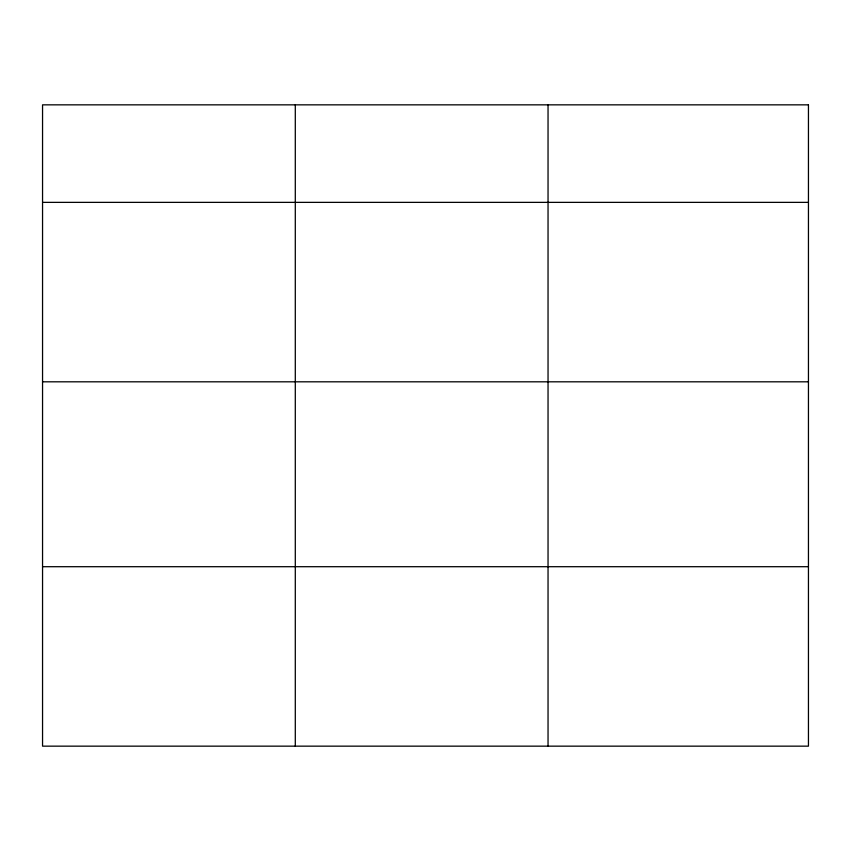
<?xml version="1.0" encoding="UTF-8"?>
<svg xmlns="http://www.w3.org/2000/svg" width="851" height="851" viewBox="0 0 851 851"><rect width="100%" height="100%" fill="white"/><g stroke="black" fill="none" stroke-linecap="round" stroke-linejoin="round"><path stroke-width="1.28" d="M42.55 202.368L808.45 202.368M42.55 381.812L808.45 381.812M42.55 566.702L808.45 566.702M548.044 104.843L548.044 746.157M295.297 104.843L295.297 746.157M808.45 104.843L42.55 104.843L42.55 746.157L808.45 746.157L808.45 104.843"/></g></svg>
